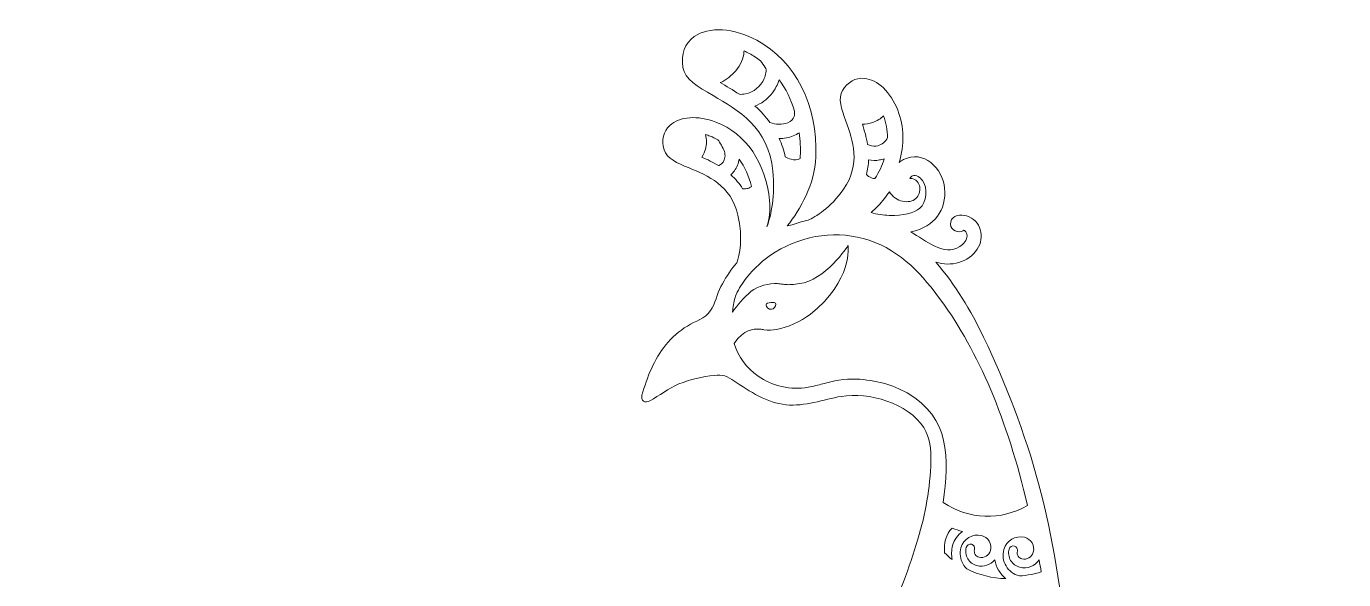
# Model space of a CAD drawing. Header units: millimetres. Extents: x -1630 to 1473, y -391 to 289.
# Drawn here: x -394.7 to -87.4, y 129.7 to 258.7 of the extents above; entities that cross this region are included whole.
import ezdxf

# ---------------------------------------------------------------- set-up
doc = ezdxf.new("R2010")
doc.units = ezdxf.units.MM
doc.header["$MEASUREMENT"] = 0
doc.layers.add('Layer 4', color=7, linetype='Continuous')

msp = doc.modelspace()

# ---------------------------------------------------------------- linework, layer by layer
at = {"layer": 'Layer 4', "lineweight": 0}
for points, knots in [([(-94.08, -259.06), (-94.1, -259.03), (-94.12, -259.01), (-94.15, -258.98), (-94.24, -258.79), (-94.32, -258.6), (-94.41, -258.41), (-94.59, -258.06), (-94.78, -257.72), (-94.96, -257.37), (-95.22, -256.85), (-95.48, -256.32), (-95.74, -255.79), (-100.32, -246.59), (-105.88, -238.13), (-113.39, -230.98), (-123.39, -221.45), (-135.04, -215.92), (-149.07, -215.26), (-144.38, -214.29), (-139.69, -213.32), (-134.34, -212.22), (-136.26, -210.01), (-137.94, -208.22), (-139.47, -206.31), (-145.75, -198.42), (-151.91, -190.44), (-158.27, -182.61), (-163.44, -176.24), (-169.72, -171.19), (-177.29, -167.89), (-179.38, -166.97), (-181.63, -166.42), (-184.74, -165.4), (-180.86, -164.63), (-177.94, -163.84), (-174.97, -163.52), (-171.9, -163.19), (-168.78, -163.31), (-165.52, -163.23), (-165.74, -162.3), (-165.75, -161.88), (-165.93, -161.56), (-166.25, -160.98), (-166.62, -160.42), (-167.05, -159.92), (-175.71, -149.87), (-184.02, -139.5), (-194.32, -130.98), (-204.14, -122.86), (-214.71, -116.17), (-227.22, -113.03), (-236.91, -110.59), (-246.55, -110.4), (-256.24, -113.31), (-262.05, -115.06), (-267.2, -117.9), (-271.73, -121.3), (-276.87, -118.07), (-281.63, -114.68), (-286.75, -111.95), (-296.71, -106.66), (-307.15, -104.58), (-318.09, -108.93), (-321.42, -110.25), (-324.66, -111.77), (-327.92, -113.25), (-332.8, -115.46), (-337.81, -117.38), (-343.24, -116.67), (-345.91, -116.31), (-348.52, -115.13), (-351.02, -114.01), (-353.14, -113.06), (-353.55, -110.85), (-354.21, -108.79), (-354.8, -106.92), (-355.9, -105.19), (-356.94, -103.5), (-357.88, -101.99), (-359.05, -100.63), (-360.22, -99.05), (-355.86, -96.97), (-353.68, -93.46), (-352.4, -89.49), (-350.48, -83.52), (-350.08, -78.4), (-349.24, -72.8), (-348.85, -70.2), (-349.19, -67.49), (-349.05, -64.84), (-349.03, -64.49), (-348.16, -64.18), (-347.01, -63.4), (-348.97, -68.08), (-346.66, -70.7), (-344.2, -72.87), (-333.32, -82.51), (-320.56, -86.08), (-306.25, -83.87), (-302.12, -83.23), (-298.09, -82.03), (-294.01, -81.09), (-293.18, -86.18), (-291.65, -87.96), (-286.7, -89.23), (-285.05, -89.66), (-283.3, -89.97), (-281.6, -89.94), (-278.7, -89.89), (-275.81, -89.56), (-272.91, -89.29), (-263.29, -88.37), (-254.7, -84.77), (-247.04, -78.99), (-244.2, -76.84), (-241.64, -74.33), (-238.47, -71.57), (-235.7, -71.57), (-232.3, -72.06), (-229.09, -71.48), (-218.58, -69.58), (-210.64, -63.86), (-205.09, -54.99), (-202.73, -54.87), (-199.97, -54.96), (-197.43, -54.21), (-187.45, -51.27), (-181.35, -43.82), (-176.24, -33.85), (-169.01, -19.76), (-172.23, 3.84), (-172.54, 6.5), (-167.85, 14.56), (-168.39, 26.23), (-169.66, 33.48), (-168.97, 34.9), (-168.4, 36.08), (-168.17, 36.54), (-162.43, 47.83), (-156.91, 59.13), (-154.14, 71.56), (-151.39, 83.9), (-150.77, 96.66), (-151.63, 109.25), (-151.72, 110.63), (-151.84, 112.02), (-151.97, 113.4), (-153.2, 126.48), (-155.17, 139.45), (-158.6, 152.12), (-161.76, 163.78), (-166.2, 175.28), (-171.43, 186.21), (-174.41, 192.45), (-178.03, 198.44), (-182.55, 203.69), (-179.08, 202.59), (-174.95, 203.54), (-172.89, 206.71), (-171.06, 209.53), (-171.99, 213.46), (-175.42, 214.47), (-176.74, 214.86), (-178.71, 214.73), (-179.08, 213.08), (-179.43, 211.52), (-177.92, 210.49), (-176.55, 210.87), (-176.34, 210.92), (-176.16, 211.01), (-176.01, 211.12), (-175.94, 211.08), (-175.88, 211.03), (-175.82, 210.98), (-175.46, 210.69), (-175.31, 210.32), (-175.28, 209.87), (-175.21, 208.8), (-176.09, 207.87), (-176.93, 207.33), (-178.77, 206.16), (-180.97, 206.49), (-182.82, 207.41), (-184.82, 208.39), (-186.55, 209.71), (-188.42, 210.73), (-188.28, 210.76), (-188.14, 210.79), (-188, 210.82), (-183.04, 211.98), (-180.01, 215.77), (-180.5, 220.97), (-180.93, 225.47), (-185.42, 230.05), (-190.11, 227.59), (-190.46, 227.41), (-190.79, 227.19), (-191.09, 226.94), (-189.85, 231.03), (-189.93, 235.23), (-191.43, 239.1), (-193.08, 243.34), (-196.15, 246.26), (-199.26, 246.54), (-201.3, 246.72), (-203.1, 245.71), (-204.33, 243.71), (-205.45, 241.87), (-204.57, 239.41), (-203.55, 236.57), (-201.95, 232.12), (-199.96, 226.59), (-204.08, 220.71), (-207.22, 216.22), (-210.62, 214.25), (-212.35, 213.48), (-213.61, 213.22), (-214.85, 212.86), (-216.06, 212.42), (-216.06, 212.42), (-217.21, 212.14), (-217.21, 212.14), (-214.15, 216.06), (-210.8, 221.78), (-210.56, 228.24), (-210.12, 240.37), (-215.26, 250.53), (-224.3, 255.42), (-229.66, 258.32), (-235.52, 258.67), (-238.89, 256.28), (-241.09, 254.73), (-242.04, 252.18), (-241.55, 249.1), (-241.12, 246.32), (-238.19, 244.64), (-234.49, 242.51), (-228.72, 239.19), (-221.53, 235.06), (-220.58, 224.93), (-220.04, 219.15), (-220.95, 214.76), (-221.94, 211.91), (-221.41, 213.84), (-221.13, 215.91), (-221.33, 218.03), (-222.16, 226.82), (-226.85, 233.67), (-233.85, 236.35), (-238.1, 237.98), (-242.33, 237.66), (-244.62, 235.54), (-246.13, 234.15), (-246.59, 232.14), (-245.92, 229.89), (-245.32, 227.82), (-242.91, 226.82), (-240.11, 225.67), (-235.75, 223.87), (-230.31, 221.63), (-228.72, 214.64), (-227.48, 209.2), (-228.35, 205.32), (-228.94, 203.57), (-229.1, 203.38), (-229.27, 203.2), (-229.42, 203.01), (-230.7, 201.46), (-231.74, 199.78), (-232.69, 198.02), (-233.64, 196.23), (-233.94, 194.07), (-235.1, 192.41), (-236.4, 190.53), (-238.66, 189.95), (-240.51, 188.81), (-242.42, 187.64), (-244.1, 186.16), (-245.52, 184.43), (-248.28, 181.03), (-249.91, 176.86), (-251.1, 172.69), (-251.22, 172.26), (-251.07, 171.48), (-250.77, 171.27), (-250.45, 171.04), (-249.71, 171.14), (-249.29, 171.36), (-246.94, 172.57), (-245.01, 174.27), (-242.5, 175.29), (-239.84, 176.37), (-237.02, 177.05), (-234.16, 177.28), (-233.35, 177.35), (-232.53, 177.38), (-231.76, 177.16), (-230.99, 176.93), (-230.32, 176.48), (-229.65, 176.03), (-225.92, 173.5), (-221.97, 170.9), (-217.49, 170.45), (-213.08, 170.01), (-208.86, 171.68), (-204.58, 172.41), (-198.29, 173.49), (-188.95, 170.81), (-185.39, 165.12), (-183.95, 162.81), (-183.61, 159.97), (-183.7, 157.25), (-183.9, 151.06), (-184.94, 145.04), (-186.77, 139.12), (-188.84, 132.44), (-190.92, 125.8), (-194.58, 119.76), (-196.23, 117.05), (-198.31, 114.79), (-200.73, 112.79), (-204.63, 109.57), (-209.36, 108.01), (-213.94, 106.19), (-221.46, 103.21), (-229.4, 101.62), (-237.25, 99.79), (-246.48, 97.63), (-255.67, 95.39), (-264.56, 91.99), (-267.13, 91.01), (-269.65, 89.95), (-272.14, 88.81), (-272.14, 88.81), (-276.4, 87.2), (-276.4, 87.2), (-276.63, 87.12), (-299.13, 78.39), (-311.68, 55.07), (-313.12, 52.39), (-314.43, 49.81), (-315.62, 47.26), (-326.77, 43.83), (-337.43, 38.87), (-347.22, 32.52), (-352.12, 29.35), (-356.8, 25.83), (-361.21, 22), (-365.58, 18.2), (-369.87, 14.13), (-373.02, 9.24), (-375.71, 5.08), (-377.54, 0), (-376.66, -4.9), (-380.29, -4.63), (-383.78, -4.36), (-387.26, -4.35), (-393.42, -4.34), (-399.2, -5.58), (-402.46, -11.1), (-408.14, -10.95), (-413.44, -10.55), (-418.72, -10.74), (-425.68, -11), (-431.96, -13.42), (-437.13, -18.2), (-445.74, -26.16), (-439.42, -31.84), (-439.47, -32.21), (-441.81, -32.21), (-444.19, -32.13), (-446.57, -32.23), (-451.6, -32.43), (-456.62, -32.72), (-461.65, -32.99), (-470.57, -33.47), (-478.87, -36.14), (-486.49, -40.63), (-494.59, -45.41), (-500.65, -52), (-503.7, -61.2), (-506.02, -68.2), (-506.91, -75.38), (-507.5, -82.63), (-507.85, -86.88), (-507.78, -86.96), (-512.08, -88.3), (-517.41, -89.96), (-522.58, -91.96), (-527.38, -94.9), (-544.45, -105.33), (-553.08, -120.5), (-552.85, -140.48), (-552.79, -146.55), (-552.12, -152.65), (-551.21, -158.66), (-550.1, -165.95), (-550.56, -182.17), (-550.47, -182.89), (-547.8, -181.22), (-545.17, -179.49), (-542.52, -177.81), (-542.56, -178.79), (-542.98, -179.39), (-543.36, -180.02), (-545.89, -184.22), (-548.78, -188.24), (-550.85, -192.64), (-556.35, -204.4), (-557.94, -216.75), (-554.6, -229.39), (-552.82, -236.17), (-550.27, -242.74), (-548.18, -249.43), (-546.2, -255.74), (-544.38, -262.09), (-542.49, -268.42), (-542.06, -269.83), (-541.61, -271.24), (-540.89, -273.53), (-534.22, -263.19), (-525.38, -256.62), (-515.52, -250.29), (-515.52, -256.17), (-515.51, -261.45), (-515.52, -266.73), (-515.54, -275.16), (-514.25, -283.39), (-511.39, -291.3), (-508.4, -299.56), (-503.84, -306.84), (-496.54, -311.98), (-491.56, -315.49), (-486.43, -318.8), (-481.21, -321.93), (-474.7, -325.84), (-461.94, -336.71), (-460.64, -337.62), (-459.39, -328.44), (-457.36, -321.22), (-455.71, -312.07), (-454.53, -314.78), (-453.51, -317.08), (-452.52, -319.38), (-447.03, -332.19), (-439.81, -343.81), (-429.56, -353.42), (-419.24, -363.1), (-407.19, -369.1), (-393.01, -369.84), (-385.89, -370.22), (-378.69, -369.55), (-371.56, -368.94), (-365.32, -368.41), (-359.14, -368.07), (-352.94, -369.15), (-351.46, -369.4), (-349.94, -369.44), (-348.53, -369.56), (-350.46, -361.19), (-352.32, -353.15), (-354.18, -345.11), (-352.77, -345.71), (-351.91, -346.52), (-351.06, -347.34), (-344.98, -353.3), (-338.44, -358.64), (-331.27, -363.28), (-318.83, -371.32), (-305.25, -373.38), (-290.89, -371.38), (-283.3, -370.32), (-275.76, -368.83), (-268.22, -367.43), (-260.19, -365.94), (-252.19, -365.87), (-244.22, -367.75), (-242.36, -368.19), (-240.56, -368.88), (-238.1, -369.66), (-238.56, -368.12), (-242.32, -359.48), (-243.26, -355.8), (-244.83, -349.67), (-245.79, -343.38), (-247.09, -337.18), (-247.7, -334.22), (-248.49, -331.3), (-249.21, -328.3), (-245.64, -330.77), (-242.42, -333.39), (-238.85, -335.38), (-225.65, -342.75), (-211.65, -345.61), (-196.71, -342.01), (-188.54, -340.04), (-180.85, -336.82), (-173.4, -332.96), (-162.23, -327.16), (-137.82, -316.09), (-136.77, -315.38), (-147.75, -307.78), (-153.22, -296.18), (-161.85, -286.15), (-151.04, -289.93), (-141.17, -288.72), (-131.5, -285.34), (-125.75, -283.33), (-120.12, -280.95), (-114.56, -278.46), (-103.2, -273.38), (-88.42, -276.35), (-87.44, -276.16), (-89.72, -270.29), (-91.9, -264.67), (-94.08, -259.06)], [0, 0, 0, 0, 1, 1, 1, 2, 2, 2, 3, 3, 3, 4, 4, 4, 5, 5, 5, 6, 6, 6, 7, 7, 7, 8, 8, 8, 9, 9, 9, 10, 10, 10, 11, 11, 11, 12, 12, 12, 13, 13, 13, 14, 14, 14, 15, 15, 15, 16, 16, 16, 17, 17, 17, 18, 18, 18, 19, 19, 19, 20, 20, 20, 21, 21, 21, 22, 22, 22, 23, 23, 23, 24, 24, 24, 25, 25, 25, 26, 26, 26, 27, 27, 27, 28, 28, 28, 29, 29, 29, 30, 30, 30, 31, 31, 31, 32, 32, 32, 33, 33, 33, 34, 34, 34, 35, 35, 35, 36, 36, 36, 37, 37, 37, 38, 38, 38, 39, 39, 39, 40, 40, 40, 41, 41, 41, 42, 42, 42, 43, 43, 43, 44, 44, 44, 45, 45, 45, 46, 46, 46, 47, 47, 47, 48, 48, 48, 49, 49, 49, 50, 50, 50, 51, 51, 51, 52, 52, 52, 53, 53, 53, 54, 54, 54, 55, 55, 55, 56, 56, 56, 57, 57, 57, 58, 58, 58, 59, 59, 59, 60, 60, 60, 61, 61, 61, 62, 62, 62, 63, 63, 63, 64, 64, 64, 65, 65, 65, 66, 66, 66, 67, 67, 67, 68, 68, 68, 69, 69, 69, 70, 70, 70, 71, 71, 71, 72, 72, 72, 73, 73, 73, 74, 74, 74, 75, 75, 75, 76, 76, 76, 77, 77, 77, 78, 78, 78, 79, 79, 79, 80, 80, 80, 81, 81, 81, 82, 82, 82, 83, 83, 83, 84, 84, 84, 85, 85, 85, 86, 86, 86, 87, 87, 87, 88, 88, 88, 89, 89, 89, 90, 90, 90, 91, 91, 91, 92, 92, 92, 93, 93, 93, 94, 94, 94, 95, 95, 95, 96, 96, 96, 97, 97, 97, 98, 98, 98, 99, 99, 99, 100, 100, 100, 101, 101, 101, 102, 102, 102, 103, 103, 103, 104, 104, 104, 105, 105, 105, 106, 106, 106, 107, 107, 107, 108, 108, 108, 109, 109, 109, 110, 110, 110, 111, 111, 111, 112, 112, 112, 113, 113, 113, 114, 114, 114, 115, 115, 115, 116, 116, 116, 117, 117, 117, 118, 118, 118, 119, 119, 119, 120, 120, 120, 121, 121, 121, 122, 122, 122, 123, 123, 123, 124, 124, 124, 125, 125, 125, 126, 126, 126, 127, 127, 127, 128, 128, 128, 129, 129, 129, 130, 130, 130, 131, 131, 131, 132, 132, 132, 133, 133, 133, 134, 134, 134, 135, 135, 135, 136, 136, 136, 137, 137, 137, 138, 138, 138, 139, 139, 139, 140, 140, 140, 141, 141, 141, 142, 142, 142, 143, 143, 143, 144, 144, 144, 145, 145, 145, 146, 146, 146, 147, 147, 147, 148, 148, 148, 149, 149, 149, 150, 150, 150, 151, 151, 151, 152, 152, 152, 153, 153, 153, 154, 154, 154, 155, 155, 155, 156, 156, 156, 157, 157, 157, 158, 158, 158, 159, 159, 159, 160, 160, 160, 161, 161, 161, 162, 162, 162, 163, 163, 163, 164, 164, 164, 165, 165, 165, 166, 166, 166, 167, 167, 167, 168, 168, 168, 169, 169, 169, 170, 170, 170, 171, 171, 171, 172, 172, 172, 172]), ([(-226.96, 242.92), (-227.41, 242.84), (-227.89, 242.8), (-228.36, 242.82), (-229.91, 243.85), (-231.46, 244.75), (-232.84, 245.54), (-232.8, 245.56), (-232.77, 245.57), (-232.73, 245.59), (-231.4, 246.21), (-230.19, 247.15), (-229.24, 248.32), (-228.06, 249.76), (-227.41, 251.23), (-227.31, 252.68), (-227.3, 252.77), (-227.3, 252.86), (-227.29, 252.95), (-226.88, 252.76), (-226.48, 252.56), (-226.07, 252.34), (-225.17, 251.85), (-224.29, 251.29), (-223.46, 250.66), (-223.05, 250.11), (-222.69, 249.6), (-222.39, 249.1), (-222.15, 248.71), (-222.09, 248.37), (-222.18, 247.86), (-222.26, 247.38), (-222.4, 246.92), (-222.59, 246.48), (-223.4, 244.62), (-225.04, 243.29), (-226.96, 242.92)], [0, 0, 0, 0, 1, 1, 1, 2, 2, 2, 3, 3, 3, 4, 4, 4, 5, 5, 5, 6, 6, 6, 7, 7, 7, 8, 8, 8, 9, 9, 9, 10, 10, 10, 11, 11, 11, 12, 12, 12, 12]), ([(-221.24, 236.25), (-222.23, 237.61), (-223.39, 238.88), (-224.77, 240.09), (-224.02, 240.37), (-223.32, 240.74), (-222.69, 241.2), (-221.47, 242.08), (-220.46, 243.26), (-219.76, 244.61), (-219.53, 245.06), (-219.29, 245.61), (-219.1, 246.22), (-217.55, 244.09), (-216.34, 241.65), (-215.49, 238.92), (-215.48, 238.44), (-215.51, 238.05), (-215.61, 237.68), (-215.79, 237), (-216.28, 236.52), (-217.11, 236.21), (-218.42, 235.74), (-219.91, 235.75), (-221.24, 236.25)], [0, 0, 0, 0, 1, 1, 1, 2, 2, 2, 3, 3, 3, 4, 4, 4, 5, 5, 5, 6, 6, 6, 7, 7, 7, 8, 8, 8, 8]), ([(-197.29, 236.27), (-196.25, 236.64), (-195.41, 237.14), (-194.78, 237.79), (-194.16, 236.18), (-193.85, 234.48), (-193.84, 232.72), (-194.28, 231.78), (-195.14, 231.07), (-196.12, 230.83), (-196.7, 230.7), (-197.39, 230.74), (-198, 230.95), (-198.16, 231), (-198.32, 231.07), (-198.48, 231.14), (-198.74, 232.81), (-199.2, 234.37), (-199.69, 235.85), (-198.89, 235.85), (-198.07, 235.99), (-197.29, 236.27)], [0, 0, 0, 0, 1, 1, 1, 2, 2, 2, 3, 3, 3, 4, 4, 4, 5, 5, 5, 6, 6, 6, 7, 7, 7, 7]), ([(-214.17, 228.37), (-214.17, 228.21), (-214.18, 228.05), (-214.19, 227.89), (-214.73, 227.42), (-215.62, 227.51), (-216.3, 227.69), (-216.87, 227.84), (-217.33, 228.02), (-217.66, 228.23), (-217.99, 229.73), (-218.46, 231.17), (-219.07, 232.52), (-217.94, 232.51), (-216.86, 232.72), (-215.83, 233.11), (-215.31, 233.32), (-214.83, 233.57), (-214.41, 233.88), (-214.18, 232.09), (-214.1, 230.24), (-214.17, 228.37)], [0, 0, 0, 0, 1, 1, 1, 2, 2, 2, 3, 3, 3, 4, 4, 4, 5, 5, 5, 6, 6, 6, 7, 7, 7, 7]), ([(-231.76, 228.15), (-231.9, 227.31), (-232.34, 226.64), (-232.98, 226.31), (-233.06, 226.27), (-233.15, 226.23), (-233.25, 226.2), (-234.54, 226.99), (-235.87, 227.62), (-237.1, 228.16), (-236.66, 228.86), (-236.41, 229.57), (-236.28, 230.03), (-235.96, 231.15), (-235.97, 232.33), (-236.29, 233.44), (-235.93, 233.34), (-235.57, 233.22), (-235.21, 233.08), (-234.6, 232.85), (-233.99, 232.57), (-233.41, 232.24), (-233.11, 231.88), (-232.85, 231.43), (-232.58, 230.98), (-232.58, 230.98), (-232.58, 230.98), (-232.58, 230.98), (-231.95, 229.88), (-231.61, 229.07), (-231.76, 228.15)], [0, 0, 0, 0, 1, 1, 1, 2, 2, 2, 3, 3, 3, 4, 4, 4, 5, 5, 5, 6, 6, 6, 7, 7, 7, 8, 8, 8, 9, 9, 9, 10, 10, 10, 10]), ([(-230.37, 224.07), (-230.06, 224.33), (-229.79, 224.63), (-229.55, 224.96), (-228.96, 225.77), (-228.58, 226.73), (-228.44, 227.73), (-227.15, 225.9), (-226.17, 223.75), (-225.56, 221.36), (-225.58, 221.34), (-225.6, 221.32), (-225.62, 221.29), (-225.8, 221.12), (-226.04, 220.99), (-226.37, 220.89), (-226.72, 220.79), (-227.14, 220.76), (-227.62, 220.82), (-228.38, 222.02), (-229.29, 223.09), (-230.37, 224.07)], [0, 0, 0, 0, 1, 1, 1, 2, 2, 2, 3, 3, 3, 4, 4, 4, 5, 5, 5, 6, 6, 6, 7, 7, 7, 7]), ([(-198.03, 223.55), (-198.3, 223.69), (-198.54, 223.9), (-198.74, 224.16), (-198.46, 225.26), (-198.29, 226.39), (-198.24, 227.55), (-197.4, 227.38), (-196.54, 227.36), (-195.71, 227.51), (-195.33, 227.58), (-194.96, 227.68), (-194.59, 227.81), (-195.08, 226.25), (-195.8, 224.71), (-196.75, 223.21), (-197.2, 223.21), (-197.64, 223.33), (-198.03, 223.55)], [0, 0, 0, 0, 1, 1, 1, 2, 2, 2, 3, 3, 3, 4, 4, 4, 5, 5, 5, 6, 6, 6, 6]), ([(-191.99, 218.64), (-190.96, 217.91), (-189.74, 217.63), (-188.56, 217.86), (-187.55, 218.06), (-186.77, 218.74), (-186.44, 219.72), (-186.11, 220.69), (-186.29, 221.77), (-186.9, 222.47), (-187.33, 222.96), (-187.92, 223.22), (-188.59, 223.23), (-188.41, 223.51), (-188.16, 223.78), (-188, 223.84), (-187.13, 224.09), (-186.18, 223.44), (-185.66, 222.74), (-184.37, 220.96), (-184.69, 217.57), (-186.29, 216.27), (-186.29, 216.27), (-186.29, 216.27), (-186.29, 216.27), (-187.72, 215.1), (-190.12, 214.54), (-193.43, 214.6), (-194.84, 214.63), (-196.26, 214.84), (-197.67, 215.24), (-197.06, 215.74), (-196.49, 216.28), (-195.97, 216.84), (-195.02, 217.89), (-194.16, 218.98), (-193.39, 220.12), (-193.02, 219.54), (-192.55, 219.04), (-191.99, 218.64)], [0, 0, 0, 0, 1, 1, 1, 2, 2, 2, 3, 3, 3, 4, 4, 4, 5, 5, 5, 6, 6, 6, 7, 7, 7, 8, 8, 8, 9, 9, 9, 10, 10, 10, 11, 11, 11, 12, 12, 12, 13, 13, 13, 13]), ([(-189.26, 173.21), (-192.63, 175.12), (-196.61, 176.21), (-201.1, 176.43), (-204.01, 176.58), (-206.38, 175.97), (-208.88, 175.33), (-209.99, 175.05), (-211.14, 174.75), (-212.34, 174.53), (-216.35, 173.8), (-220.71, 174.77), (-224.03, 177.13), (-226.68, 179.01), (-228.66, 181.7), (-229.63, 184.74), (-227.31, 188.14), (-224.95, 188.1), (-223.93, 188.08), (-223.76, 188.07), (-223.62, 188.07), (-223.53, 188.08), (-223.43, 188.08), (-223.24, 188.05), (-223.04, 188.01), (-222.92, 187.98), (-222.8, 187.96), (-222.68, 187.94), (-221.63, 187.77), (-220.64, 187.89), (-219.73, 188.03), (-217.13, 188.45), (-214.05, 189.87), (-211.9, 191.53), (-201.87, 199.3), (-203.02, 207.56), (-203.02, 207.56), (-203.02, 207.56), (-208.49, 199.22), (-214.39, 198.72), (-215.01, 198.67), (-215.62, 198.51), (-216.23, 198.47), (-216.74, 198.43), (-217.17, 198.44), (-217.54, 198.48), (-217.72, 198.49), (-217.93, 198.52), (-218.16, 198.55), (-218.16, 198.55), (-218.2, 198.56), (-218.2, 198.56), (-218.64, 198.61), (-219.14, 198.67), (-219.5, 198.7), (-221.3, 198.83), (-224.2, 198.14), (-225.64, 196.91), (-227.39, 195.42), (-228.86, 193.66), (-230, 192.05), (-229.95, 192.33), (-229.91, 192.61), (-229.87, 192.89), (-229.7, 194.04), (-229.53, 195.23), (-229.13, 196.16), (-228.55, 197.53), (-227.51, 198.96), (-226.68, 200.05), (-225, 202.24), (-222.89, 204.14), (-220.05, 206.04), (-213.14, 210.17), (-205.36, 211.16), (-198.14, 208.81), (-190.56, 206.34), (-185.4, 200.35), (-181.36, 194.81), (-172.56, 182.75), (-165.95, 167.11), (-161.16, 147), (-167.34, 143.38), (-174.93, 143.64), (-180.82, 147.69), (-179.44, 157.89), (-179.18, 167.47), (-189.26, 173.21)], [0, 0, 0, 0, 1, 1, 1, 2, 2, 2, 3, 3, 3, 4, 4, 4, 5, 5, 5, 6, 6, 6, 7, 7, 7, 8, 8, 8, 9, 9, 9, 10, 10, 10, 11, 11, 11, 12, 12, 12, 13, 13, 13, 14, 14, 14, 15, 15, 15, 16, 16, 16, 17, 17, 17, 18, 18, 18, 19, 19, 19, 20, 20, 20, 21, 21, 21, 22, 22, 22, 23, 23, 23, 24, 24, 24, 25, 25, 25, 26, 26, 26, 27, 27, 27, 28, 28, 28, 29, 29, 29, 29]), ([(-222.14, 193.76), (-222.18, 194.38), (-219.92, 194.55), (-219.88, 193.93), (-219.83, 193.31), (-220.3, 192.76), (-220.92, 192.71), (-221.54, 192.67), (-222.09, 193.14), (-222.14, 193.76)], [0, 0, 0, 0, 1, 1, 1, 2, 2, 2, 3, 3, 3, 3]), ([(-178.72, 134.34), (-179.35, 134.84), (-179.95, 135.38), (-180.53, 135.95), (-180.7, 138.05), (-180.27, 140.26), (-178.74, 141.7), (-177.96, 141.39), (-177.17, 141.13), (-176.37, 140.91), (-177.45, 140.13), (-178.27, 139), (-178.64, 137.64), (-178.93, 136.54), (-178.95, 135.41), (-178.72, 134.34)], [0, 0, 0, 0, 1, 1, 1, 2, 2, 2, 3, 3, 3, 4, 4, 4, 5, 5, 5, 5]), ([(-174.24, 137.92), (-174.77, 138.06), (-175.32, 137.75), (-175.47, 137.21), (-175.71, 136.31), (-175.59, 135.36), (-175.11, 134.56), (-174.64, 133.76), (-173.88, 133.19), (-172.96, 132.96), (-171.39, 132.57), (-169.79, 133.15), (-168.79, 134.3), (-168.65, 133.45), (-168.36, 132.62), (-167.91, 131.86), (-167.47, 131.1), (-166.89, 130.46), (-166.21, 129.93), (-169.38, 129.98), (-172.48, 130.74), (-175.29, 132.16), (-175.64, 132.48), (-175.95, 132.86), (-176.19, 133.28), (-176.88, 134.44), (-177.06, 135.8), (-176.7, 137.12), (-176.14, 139.2), (-173.99, 140.47), (-171.89, 139.95), (-171.14, 139.77), (-170.51, 139.3), (-170.13, 138.64), (-169.74, 137.98), (-169.64, 137.21), (-169.84, 136.46), (-170.14, 135.32), (-171.33, 134.62), (-172.48, 134.9), (-172.87, 135), (-173.19, 135.24), (-173.39, 135.57), (-173.59, 135.91), (-173.64, 136.31), (-173.54, 136.69), (-173.39, 137.23), (-173.71, 137.78), (-174.24, 137.92)], [0, 0, 0, 0, 1, 1, 1, 2, 2, 2, 3, 3, 3, 4, 4, 4, 5, 5, 5, 6, 6, 6, 7, 7, 7, 8, 8, 8, 9, 9, 9, 10, 10, 10, 11, 11, 11, 12, 12, 12, 13, 13, 13, 14, 14, 14, 15, 15, 15, 16, 16, 16, 16]), ([(-160.12, 138.24), (-159.73, 137.58), (-159.63, 136.81), (-159.83, 136.06), (-160.14, 134.92), (-161.33, 134.22), (-162.48, 134.5), (-162.86, 134.6), (-163.19, 134.84), (-163.38, 135.17), (-163.58, 135.51), (-163.64, 135.91), (-163.53, 136.29), (-163.39, 136.83), (-163.71, 137.38), (-164.24, 137.52), (-164.77, 137.66), (-165.32, 137.35), (-165.46, 136.81), (-165.71, 135.91), (-165.58, 134.96), (-165.11, 134.16), (-164.63, 133.36), (-163.87, 132.79), (-162.96, 132.56), (-161.22, 132.13), (-159.44, 132.88), (-158.48, 134.29), (-158.31, 133.36), (-158.14, 132.42), (-157.98, 131.48), (-159.46, 130.87), (-162.85, 130.51), (-163.08, 130.57), (-164.4, 130.9), (-165.51, 131.72), (-166.19, 132.88), (-166.87, 134.04), (-167.05, 135.4), (-166.7, 136.72), (-166.14, 138.8), (-163.98, 140.07), (-161.89, 139.55), (-161.14, 139.37), (-160.51, 138.9), (-160.12, 138.24)], [0, 0, 0, 0, 1, 1, 1, 2, 2, 2, 3, 3, 3, 4, 4, 4, 5, 5, 5, 6, 6, 6, 7, 7, 7, 8, 8, 8, 9, 9, 9, 10, 10, 10, 11, 11, 11, 12, 12, 12, 13, 13, 13, 14, 14, 14, 15, 15, 15, 15])]:
    msp.add_open_spline(points, degree=3, knots=knots, dxfattribs=at)

doc.saveas('drawing.dxf')
